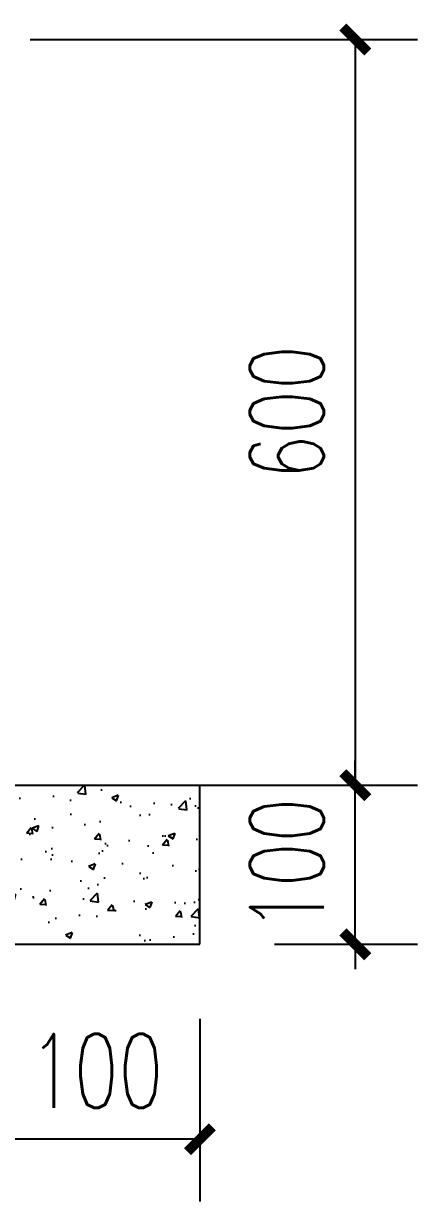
# Model space of a CAD drawing. Extents: x 180850 to 1399066, y 48356 to 327880.
# Drawn here: x 339311 to 342481, y 165755 to 175231 of the extents above; entities that cross this region are included whole.
import ezdxf

# ---------------------------------------------------------------- set-up
doc = ezdxf.new("R2010")
doc.units = 0
doc.header["$LTSCALE"] = 1000
doc.layers.add('AXIS', color=3, linetype='Continuous')
doc.styles.add('_TCH_DIM_T3', font='SIMPLEX', dxfattribs={"width": 0.705882, "bigfont": 'GBCBIG'})
doc.dimstyles.new('TCH-200-10', dxfattribs={"dimtxt": 595, "dimasz": 200, "dimexe": 500, "dimexo": 600, "dimgap": 252.5, "dimtad": 1, "dimdec": 0, "dimlfac": 0.1, "dimzin": 0, "dimdsep": 46, "dimtxsty": '_TCH_DIM_T3', "dimblk": 'ARCHTICK', "dimcen": 0.09, "dimclrd": 124, "dimclre": 124, "dimclrt": 7, "dimazin": 2, "dimtfac": 1, "dimtdec": 0, "dimtix": 1, "dimtmove": 2, "dimatfit": 3, "dimfxl": 1, "dimtolj": 1, "dimtzin": 0, "dimarcsym": 0})

# ---------------------------------------------------------------- blocks, each defined once
blk = doc.blocks.new('_ArchTick')
at = {"color": 0, "linetype": 'ByBlock', "const_width": 0.4}
blk.add_lwpolyline([(-0.5, -0.5), (0.5, 0.5)], dxfattribs=at)
blk = doc.blocks.new('*D1919')
at = {"layer": 'AXIS', "color": 124, "linetype": 'ByBlock', "lineweight": -2, "transparency": 16777216}
for p, q in [((339365, 175102.9), (342480.6, 175102.9)), ((341980.6, 175102.9), (341980.6, 169103.9)), ((339363.7, 169103.9), (342480.6, 169103.9))]:
    blk.add_line(p, q, dxfattribs=at)
at = {"layer": 'Defpoints', "color": 0, "linetype": 'ByBlock', "transparency": 16777216}
for p in [(338765, 175102.9), (338763.7, 169103.9), (341980.6, 169103.9)]:
    blk.add_point(p, dxfattribs=at)
at = {"layer": 'AXIS', "color": 124, "linetype": 'ByBlock', "lineweight": -2, "transparency": 16777216, "xscale": 200, "yscale": 200, "zscale": 200}
for p, rotation in [((341980.6, 175102.9), 90), ((341980.6, 169103.9), 270)]:
    blk.add_blockref('_ArchTick', p, dxfattribs=dict(at, rotation=rotation))
at = {"layer": 'AXIS', "color": 7, "linetype": 'ByBlock', "transparency": 16777216, "insert": (341430.6, 172103.4), "char_height": 595, "attachment_point": 5, "rotation": 90, "style": '_TCH_DIM_T3'}
blk.add_mtext('\\A1;600', dxfattribs=at)
blk = doc.blocks.new('*D1920')
at = {"layer": 'AXIS', "color": 124, "linetype": 'ByBlock', "lineweight": -2, "transparency": 16777216}
for p, q in [((341980.6, 169103.9), (341980.6, 169303.9)), ((341329.6, 169103.9), (342480.6, 169103.9)), ((341980.6, 167823.9), (341980.6, 169103.9)), ((341329.6, 167823.9), (342480.6, 167823.9)), ((341980.6, 167823.9), (341980.6, 167623.9))]:
    blk.add_line(p, q, dxfattribs=at)
at = {"layer": 'Defpoints', "color": 0, "linetype": 'ByBlock', "transparency": 16777216}
for p in [(340729.6, 169103.9), (341980.6, 169103.9), (340729.6, 167823.9)]:
    blk.add_point(p, dxfattribs=at)
at = {"layer": 'AXIS', "color": 124, "linetype": 'ByBlock', "lineweight": -2, "transparency": 16777216, "xscale": 200, "yscale": 200, "zscale": 200}
for p, rotation in [((341980.6, 169103.9), 270), ((341980.6, 167823.9), 90)]:
    blk.add_blockref('_ArchTick', p, dxfattribs=dict(at, rotation=rotation))
at = {"layer": 'AXIS', "color": 7, "linetype": 'ByBlock', "transparency": 16777216, "insert": (341430.6, 168463.9), "char_height": 595, "attachment_point": 5, "rotation": 90, "style": '_TCH_DIM_T3'}
blk.add_mtext('\\A1;100', dxfattribs=at)
blk = doc.blocks.new('*D1921')
at = {"layer": 'AXIS', "color": 124, "linetype": 'ByBlock', "lineweight": -2, "transparency": 16777216}
for p, q in [((339062, 167223.9), (339062, 165755.3)), ((340729.6, 167223.9), (340729.6, 165755.3)), ((340729.6, 166255.3), (339062, 166255.3))]:
    blk.add_line(p, q, dxfattribs=at)
at = {"layer": 'Defpoints', "color": 0, "linetype": 'ByBlock', "transparency": 16777216}
for p in [(339062, 167823.9), (340729.6, 167823.9), (339062, 166255.3)]:
    blk.add_point(p, dxfattribs=at)
at = {"layer": 'AXIS', "color": 124, "linetype": 'ByBlock', "lineweight": -2, "transparency": 16777216, "xscale": 200, "yscale": 200, "zscale": 200, "rotation": 180}
blk.add_blockref('_ArchTick', (339062, 166255.3), dxfattribs=at)
at = {"layer": 'AXIS', "color": 124, "linetype": 'ByBlock', "lineweight": -2, "transparency": 16777216, "xscale": 200, "yscale": 200, "zscale": 200}
blk.add_blockref('_ArchTick', (340729.6, 166255.3), dxfattribs=at)
at = {"layer": 'AXIS', "color": 7, "linetype": 'ByBlock', "transparency": 16777216, "insert": (339895.8, 166805.3), "char_height": 595, "attachment_point": 5, "style": '_TCH_DIM_T3'}
blk.add_mtext('\\A1;100', dxfattribs=at)

msp = doc.modelspace()

# ---------------------------------------------------------------- hatches: boundary and pattern name
h = msp.add_hatch()
h.set_pattern_fill('AR-CONC', color=256, scale=300)
h.set_pattern_definition([(50, (-705415.16, -697412.34), (546.554, -47.81726), [57.15, -628.65]), (355, (-705415.16, -697412.34), (-105.72848, 573.16993), [45.72, -502.92]), (100.451, (-705369.6, -697416.33), (440.8275, 525.35006), [48.57, -534.27]), (46.1842, (-705415.16, -697259.94), (813.23712, -126.127), [85.725, -942.975]), (96.6356, (-705347.4, -697270.45), (712.2127, 742.27667), [72.855, -801.405]), (351.184, (-705415.2, -697259.94), (712.2138, 742.27535), [68.58, -754.38]), (21, (-705338.96, -697298.04), (454.84464, -306.79656), [57.15, -628.65]), (326, (-705338.96, -697298.04), (185.40609, 552.5639), [45.72, -502.92]), (71.4514, (-705301.06, -697323.6), (640.24947, 245.76857), [48.57, -534.27]), (37.5, (-705415.16, -697412.34), (9.26581, 253.665117), [0, -496.824, 0, -510.54, 0, -504.825]), (7.5, (-705415.16, -697412.34), (200.45899, 300.541724), [0, -291.084, 0, -485.394, 0, -192.405]), (327.5, (-705585.09, -697412.34), (406.771786, -17.186232), [0, -190.5, 0, -594.36, 0, -788.67]), (317.5, (-705661.3, -697412.34), (444.38754, 76.27947), [0, -247.65, 0, -394.716, 0, -560.07])])
h.paths.add_polyline_path([(340729.63, 167823.93), (340729.63, 169103.93), (334399.08, 169103.93), (334399.08, 167823.93)])

# ---------------------------------------------------------------- linework, layer by layer
at = {"color": 7, "linetype": 'Continuous'}
for p, q in [((334399.08, 169103.93), (340729.63, 169103.93)), ((340729.63, 167823.93), (340729.63, 169103.93)), ((334399.08, 167823.93), (340729.63, 167823.93))]:
    msp.add_line(p, q, dxfattribs=at)

# ---------------------------------------------------------------- dimensions: what is measured, and where the dimension line sits
at = {"layer": 'AXIS', "linetype": 'ByBlock'}
for base, p1, p2, angle, text, picture, middle in [((341980.64, 169103.93), (338764.96, 175102.93), (338763.67, 169103.93), 90, '600', '*D1919', (341430.64, 172103.43)), ((341980.64, 169103.93), (340729.63, 167823.93), (340729.63, 169103.93), 90, '100', '*D1920', (341430.64, 168463.93)), ((339062.01, 166255.32), (340729.63, 167823.93), (339062.01, 167823.93), 180, '100', '*D1921', (339895.82, 166805.32))]:
    dim = msp.add_linear_dim(base=base, p1=p1, p2=p2, angle=angle, text=text, dimstyle='TCH-200-10', dxfattribs=at)
    dim.commit()
    dim.dimension.update_dxf_attribs({"geometry": picture, "text_midpoint": middle})

doc.saveas('drawing.dxf')
